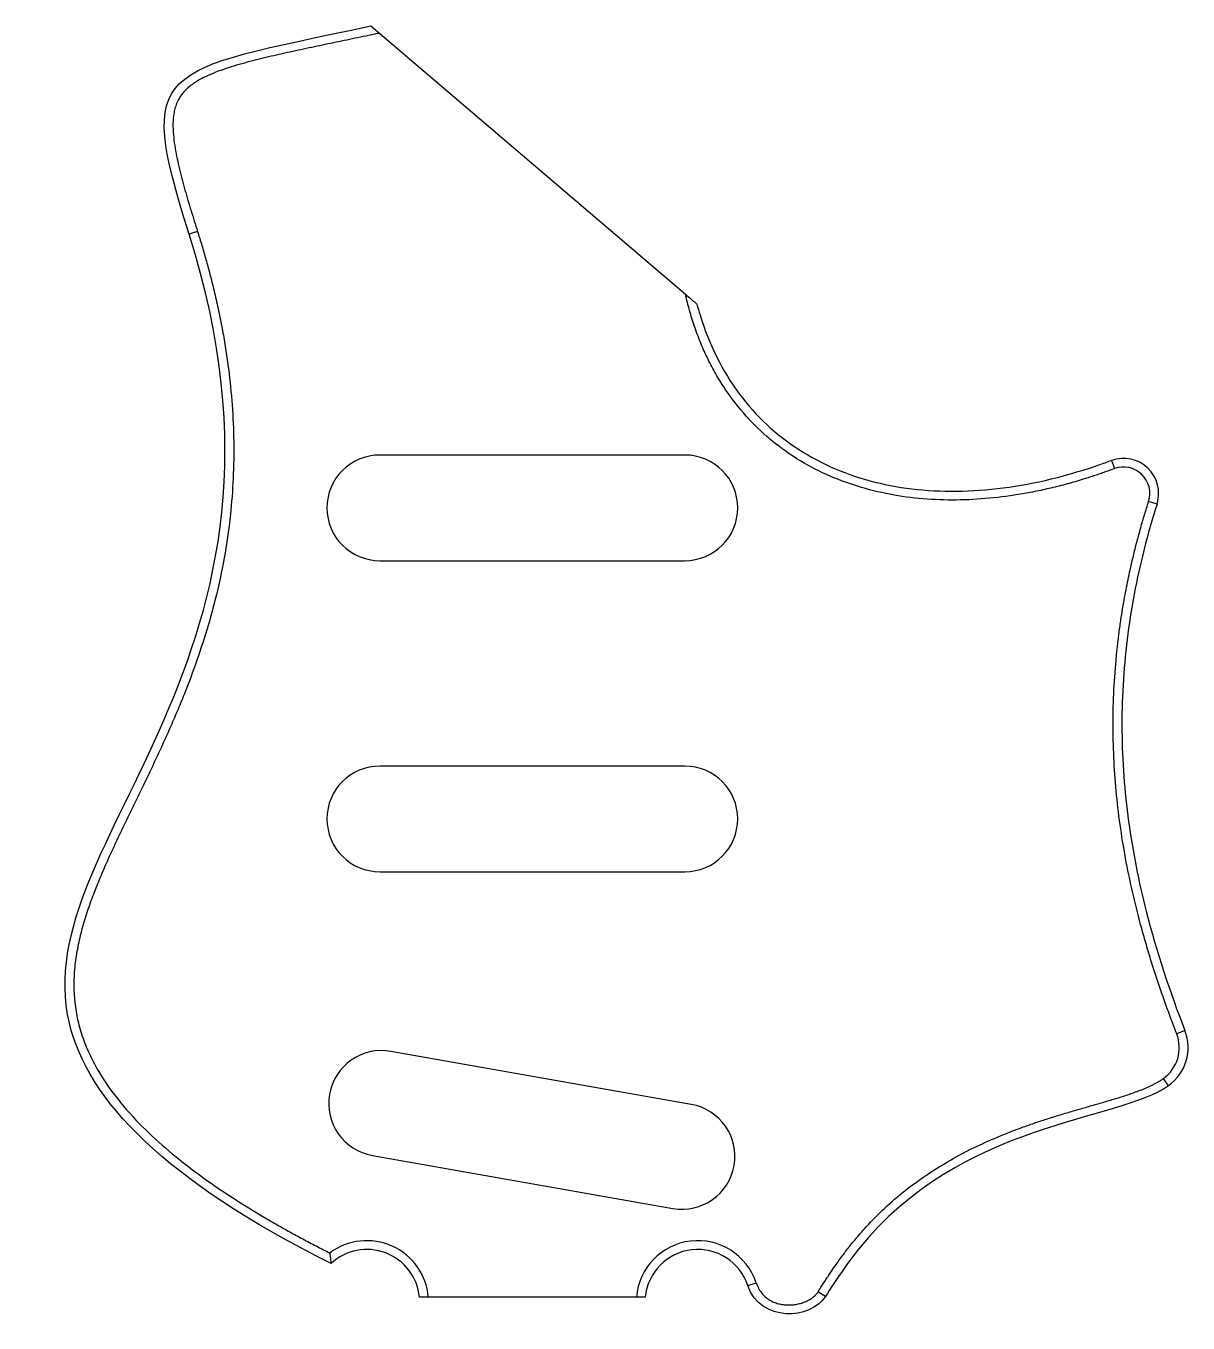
# Paper-space layout '_Face' of a CAD drawing. Header units: millimetres. Extents: x -86 to 112, y -249 to -28.
import ezdxf

# ---------------------------------------------------------------- set-up
doc = ezdxf.new("R2010")
doc.units = ezdxf.units.MM

psp = doc.layouts.new('_Face')

# ---------------------------------------------------------------- linework, layer by layer
at = {"color": 7, "linetype": 'Continuous', "lineweight": 25}
for p, q in [((-27.53, -28.38), (26.09, -74.1)), ((-57.05, -63.39), (-58.48, -63.84)), ((26, -101.5), (-26, -101.5)), ((98.67, -102.41), (99.19, -103.82)), ((106.45, -109.87), (105.02, -109.41)), ((-26, -119.5), (26, -119.5)), ((26, -154.5), (-26, -154.5)), ((-26, -172.5), (26, -172.5)), ((111.2, -199.57), (109.8, -200.11)), ((27.08, -212.14), (-24.13, -203.11)), ((108.41, -208.96), (107.53, -207.74)), ((-27.25, -220.84), (23.96, -229.87)), ((36.73, -243.01), (38.15, -242.54)), ((17.73, -245), (-17.73, -245))]:
    psp.add_line(p, q, dxfattribs=at)
at = {"color": 7, "linetype": 'Continuous', "lineweight": 25, "flags": 128}
psp.add_lwpolyline([(49.96, -244.9), (49.27, -244.47), (48.69, -244.1)], dxfattribs=at)
at = {"color": 7, "linetype": 'Continuous', "lineweight": 25}
for centre, radius, start, end in [((-26, -110.5), 9, 90, 270), ((26, -110.5), 9, 270, 90), ((100.73, -108.05), 6, 342.3536, 110.0396), ((100.73, -108.05), 4.5, 342.3536, 109.9843), ((-26, -163.5), 9, 90, 270), ((26, -163.5), 9, 270, 90), ((103.74, -202.46), 6.5, 305.6869, 21.1349), ((103.74, -202.46), 8, 305.6869, 21.1349), ((-25.69, -211.98), 9, 80, 260), ((25.52, -221.01), 9, 260, 80), ((-28.19, -245.87), 10.5, 4.7773, 126.943), ((28.19, -245.87), 10.5, 18.506, 175.2227), ((-28.19, -245.87), 9, 5.5758, 132.7408), ((28.19, -245.87), 9, 18.506, 174.4242)]:
    psp.add_arc(centre, radius, start, end, dxfattribs=at)
for points in [[(-58.48, -63.84), (-67.65, -34.97), (-63.98, -36.16), (-27.53, -28.38)], [(98.67, -102.41), (98.67, -102.41), (98.67, -102.41), (98.67, -102.41)], [(49.96, -244.9), (47.41, -248.79), (38.87, -249.41), (36.73, -243.01)], [(-17.73, -245), (-18.23, -245), (-18.73, -245), (-19.24, -245)], [(19.24, -245), (18.73, -245), (18.23, -245), (17.73, -245)]]:
    psp.add_open_spline(points, degree=3, dxfattribs=at)
for points, knots in [([(-26.09, -29.61), (-26.33, -29.66), (-26.95, -29.79), (-28.17, -30.05), (-29.77, -30.39), (-31.61, -30.78), (-33.45, -31.17), (-35.29, -31.55), (-37.75, -32.07), (-40.82, -32.72), (-43.88, -33.41), (-46.32, -33.99), (-48.14, -34.45), (-49.95, -34.95), (-51.75, -35.49), (-53.53, -36.1), (-55.28, -36.81), (-56.69, -37.51), (-57.75, -38.19), (-58.51, -38.75), (-59.21, -39.4), (-59.83, -40.12), (-60.33, -40.93), (-60.72, -41.8), (-60.98, -42.71), (-61.2, -43.94), (-61.27, -45.51), (-61.14, -47.37), (-60.88, -49.2), (-60.54, -51), (-60.13, -52.79), (-59.68, -54.57), (-59.03, -56.94), (-58.33, -59.29), (-57.61, -61.63), (-57.24, -62.8), (-57.05, -63.39)], [0, 0, 0, 0, 0.012579, 0.031446, 0.062893, 0.094339, 0.125786, 0.157232, 0.188679, 0.251572, 0.314467, 0.345918, 0.377341, 0.408727, 0.440084, 0.471436, 0.502865, 0.534531, 0.550324, 0.566096, 0.581987, 0.597821, 0.613597, 0.629515, 0.645247, 0.66095, 0.69251, 0.723542, 0.754302, 0.784974, 0.815633, 0.846305, 0.877001, 0.938462, 0.969223, 1, 1, 1, 1]), ([(-34.3, -239.26), (-62.59, -225.07), (-107.53, -178.9), (-35.27, -136.95), (-58.48, -63.84)], [0, 0, 0, 0, 0.2539764, 0.8641331, 0.8641331, 0.8641331, 0.8641331]), ([(-57.05, -63.39), (-56.93, -63.79), (-56.68, -64.59), (-56.31, -65.79), (-55.96, -66.99), (-55.62, -68.18), (-55.12, -69.98), (-54.5, -72.38), (-53.78, -75.4), (-53.14, -78.43), (-52.38, -82.48), (-51.63, -87.58), (-51.05, -93.76), (-50.82, -99.99), (-50.96, -106.22), (-51.48, -112.42), (-52.36, -118.54), (-53.61, -124.59), (-55.2, -130.57), (-57.11, -136.48), (-58.94, -141.35), (-60.52, -145.2), (-61.76, -148.06), (-63.04, -150.91), (-64.36, -153.74), (-65.7, -156.56), (-66.83, -158.9), (-67.74, -160.77), (-68.43, -162.18), (-69.11, -163.58), (-70.01, -165.46), (-71.12, -167.81), (-72.42, -170.64), (-73.66, -173.49), (-74.82, -176.37), (-75.87, -179.28), (-76.78, -182.25), (-77.5, -185.29), (-77.99, -188.4), (-78.18, -191.56), (-78.03, -194.74), (-77.51, -197.87), (-76.62, -200.89), (-75.4, -203.84), (-73.38, -207.58), (-70.27, -211.92), (-66, -216.51), (-61.26, -220.73), (-56.3, -224.54), (-50.99, -228.16), (-46.72, -230.78), (-43.44, -232.69), (-41.3, -233.89), (-39.1, -235.09), (-36.83, -236.29), (-35.28, -237.08), (-34.5, -237.48)], [0, 0, 0, 0, 0.0063, 0.012564, 0.018794, 0.02499, 0.031152, 0.046751, 0.062161, 0.077715, 0.093084, 0.123986, 0.154955, 0.186091, 0.217331, 0.248328, 0.279173, 0.309978, 0.340847, 0.371865, 0.403065, 0.418669, 0.434266, 0.44986, 0.465455, 0.481052, 0.496651, 0.504451, 0.512251, 0.52005, 0.527849, 0.543436, 0.558999, 0.57453, 0.590029, 0.605504, 0.62098, 0.636512, 0.6522, 0.668144, 0.683954, 0.699692, 0.715577, 0.731145, 0.747378, 0.779192, 0.810849, 0.841147, 0.874145, 0.904621, 0.937279, 0.949255, 0.961512, 0.974055, 0.986883, 1, 1, 1, 1]), ([(99.19, -103.82), (98.9, -103.93), (98.3, -104.15), (97.41, -104.47), (96.52, -104.77), (95.63, -105.07), (94.74, -105.36), (93.24, -105.83), (91.13, -106.44), (88.37, -107.14), (85.6, -107.75), (81.88, -108.42), (77.2, -109.01), (71.54, -109.25), (65.86, -108.99), (60.21, -108.16), (54.69, -106.71), (49.4, -104.62), (45.25, -102.32), (42.14, -100.14), (39.21, -97.76), (35.86, -94.41), (33.02, -90.62), (31.06, -87.37), (29.76, -84.86), (28.6, -82.25), (27.78, -80.04), (27.19, -78.23), (26.79, -76.88), (26.42, -75.5), (26.2, -74.57), (26.09, -74.1)], [0, 0, 0, 0, 0.0104552, 0.0208676, 0.0312382, 0.041568, 0.0518582, 0.0621097, 0.093531, 0.1245536, 0.1561011, 0.1872045, 0.2494599, 0.3116596, 0.374276, 0.4371556, 0.499958, 0.5622351, 0.6248201, 0.6562159, 0.687365, 0.7495008, 0.8122683, 0.8433043, 0.8747397, 0.9058017, 0.9373995, 0.9528224, 0.9683894, 0.9841116, 1, 1, 1, 1]), ([(26.09, -74.1), (26.42, -74.38), (27.07, -74.93), (27.72, -75.49), (28.04, -75.77)], [0, 0, 0, 0, 0.506946, 1, 1, 1, 1]), ([(28.04, -75.77), (28.21, -76.4), (29.13, -79.61), (31.28, -84.98), (35.12, -91.22), (39.83, -96.48), (47.17, -102.17), (58.04, -106.76), (73.05, -108.29), (86.2, -106.4), (94.87, -103.79), (97.95, -102.68), (98.67, -102.41)], [0.1033086, 0.1033086, 0.1033086, 0.1033086, 0.1173844, 0.1760766, 0.2347688, 0.293461, 0.3521532, 0.4695377, 0.5869221, 0.7043065, 0.7535699, 0.7685405, 0.7685405, 0.7685405, 0.7685405]), ([(109.8, -200.11), (109.63, -199.65), (109.27, -198.74), (108.76, -197.37), (108.26, -196.01), (107.61, -194.19), (106.82, -191.91), (105.9, -189.14), (105.04, -186.38), (103.95, -182.66), (102.72, -177.98), (101.46, -172.32), (100.44, -166.62), (99.67, -160.9), (99.17, -155.16), (98.94, -149.41), (98.99, -141.69), (99.52, -135.12), (100.26, -129.75), (100.69, -127.08), (101.24, -124.03), (101.88, -121.01), (102.49, -118.38), (103.06, -116.14), (103.67, -113.9), (104.32, -111.65), (104.78, -110.16), (105.02, -109.41)], [0, 0, 0, 0, 0.015939, 0.031705, 0.047296, 0.062715, 0.094341, 0.125365, 0.156936, 0.188007, 0.250713, 0.313379, 0.37573, 0.437862, 0.499893, 0.561955, 0.624189, 0.749514, 0.77451, 0.799619, 0.837026, 0.874664, 0.899464, 0.92439, 0.949449, 0.97465, 1, 1, 1, 1]), ([(106.45, -109.87), (105.64, -112.41), (104.9, -114.97), (103.61, -120.08), (103.05, -122.62), (102.08, -127.76), (101.67, -130.35), (100.72, -138.13), (100.42, -143.3), (100.52, -153.64), (100.9, -158.8), (101.96, -166.51), (102.39, -169.07), (103.4, -174.19), (103.97, -176.73), (106.39, -186.21), (108.65, -192.97), (111.2, -199.57)], [0.7689402, 0.7689402, 0.7689402, 0.7689402, 0.7850333, 0.7850333, 0.8006583, 0.8006583, 0.8162833, 0.8162833, 0.8475333, 0.8475333, 0.8787833, 0.8787833, 0.8944083, 0.8944083, 0.9100333, 0.9100333, 0.9535931, 0.9535931, 0.9535931, 0.9535931]), ([(48.69, -244.1), (48.85, -243.84), (49.17, -243.32), (49.66, -242.56), (50.14, -241.82), (50.63, -241.09), (51.38, -239.98), (52.39, -238.54), (53.5, -237.06), (54.4, -235.91), (55.34, -234.77), (57.04, -232.81), (59.63, -230.15), (62.98, -227.21), (66.54, -224.54), (70.27, -222.15), (74.17, -220.01), (78.2, -218.12), (81.65, -216.73), (84.44, -215.71), (86.55, -214.99), (88.67, -214.31), (90.8, -213.66), (92.59, -213.14), (94.01, -212.73), (95.08, -212.42), (96.16, -212.11), (97.23, -211.8), (98.3, -211.49), (99.72, -211.06), (101.13, -210.62), (102.54, -210.13), (103.58, -209.75), (104.61, -209.33), (105.45, -208.94), (106.11, -208.61), (106.6, -208.34), (107.08, -208.05), (107.38, -207.84), (107.53, -207.74)], [0, 0, 0, 0, 0.012895, 0.025584, 0.038069, 0.050351, 0.062429, 0.094347, 0.124696, 0.140257, 0.155825, 0.187003, 0.249686, 0.312424, 0.374681, 0.436819, 0.499147, 0.561881, 0.62458, 0.655881, 0.687171, 0.718462, 0.749762, 0.781073, 0.796731, 0.81239, 0.828049, 0.843706, 0.859362, 0.875014, 0.906307, 0.921952, 0.937575, 0.953162, 0.968726, 0.976733, 0.984307, 0.992396, 1, 1, 1, 1]), ([(108.41, -208.96), (99.72, -215.2), (70.27, -214.79), (51.67, -242.14), (49.96, -244.9)], [0.2972801, 0.2972801, 0.2972801, 0.2972801, 0.8793121, 0.9455184, 0.9455184, 0.9455184, 0.9455184]), ([(-34.5, -237.48), (-34.49, -237.63), (-34.46, -237.94), (-34.41, -238.39), (-34.36, -238.83), (-34.32, -239.12), (-34.3, -239.26)], [0, 0, 0, 0, 0.262074, 0.516105, 0.762082, 1, 1, 1, 1]), ([(38.15, -242.54), (38.18, -242.61), (38.23, -242.76), (38.32, -242.98), (38.41, -243.19), (38.51, -243.4), (38.62, -243.6), (38.73, -243.79), (38.89, -244.03), (39.09, -244.31), (39.44, -244.71), (39.94, -245.16), (40.62, -245.6), (41.36, -245.94), (42.13, -246.17), (42.93, -246.3), (43.73, -246.34), (44.54, -246.3), (45.33, -246.16), (46.11, -245.95), (46.85, -245.64), (47.56, -245.24), (48.03, -244.86), (48.32, -244.57), (48.45, -244.42), (48.58, -244.26), (48.65, -244.15), (48.69, -244.1)], [0, 0, 0, 0, 0.018538, 0.036802, 0.054816, 0.072608, 0.090204, 0.107634, 0.124927, 0.156359, 0.187582, 0.249673, 0.312356, 0.374713, 0.437412, 0.499831, 0.56239, 0.624913, 0.687109, 0.749693, 0.812155, 0.874538, 0.937232, 0.952995, 0.968477, 0.984395, 1, 1, 1, 1])]:
    psp.add_open_spline(points, degree=3, knots=knots, dxfattribs=at)

doc.saveas('drawing.dxf')
